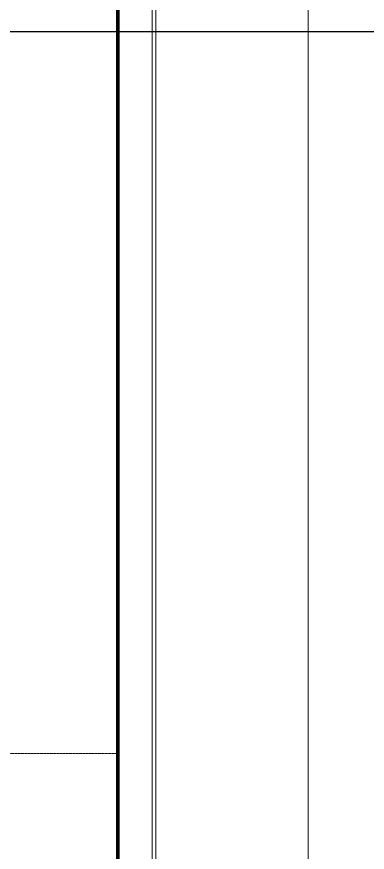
# Model space of a CAD drawing. Header units: millimetres. Extents: x 379264 to 1158416, y -283062 to 356890.
# Drawn here: x 936105 to 936474, y -28532 to -27654 of the extents above; entities that cross this region are included whole.
import ezdxf

# ---------------------------------------------------------------- set-up
doc = ezdxf.new("R2010")
doc.units = ezdxf.units.MM
for name, pattern in [('CENTER', [2, 1.25, -0.25, 0.25, -0.25]), ('keyplan TANG 1$0$MB_Luoi truc$1$HTT Center', [13, 10, -1, 1, -1]), ('keyplan TANG 1$0$Ranh dat$0$HTT Divide', [18, 10, -2, 1, -2, 1, -2])]:
    doc.linetypes.add(name, pattern=pattern)
for name, color, linetype in [('12PM. GRID', 8, 'CENTER'), ('BLOCK A - CHI TIET THANG 1$0$Dim 100', 1, 'Continuous'), ('BLOCK C - CHI TIET THANG 7 - 15T$0$DnW', 20, 'Continuous')]:
    doc.layers.add(name, color=color, linetype=linetype)
for name, color, linetype, lineweight in [('keyplan TANG 1$0$Hatch vat lieu', 250, 'Continuous', 5), ('keyplan TANG 1$0$MB_Luoi truc$1$Luoi Truc', 250, 'keyplan TANG 1$0$MB_Luoi truc$1$HTT Center', 9), ('keyplan TANG 1$0$Net Thay khac', 250, 'Continuous', 15), ('keyplan TANG 1$0$Net thay Tuong', 250, 'Continuous', 20), ('keyplan TANG 1$0$Ranh dat$0$Ranh dat', 250, 'keyplan TANG 1$0$Ranh dat$0$HTT Divide', 40)]:
    doc.layers.add(name, color=color, linetype=linetype, lineweight=lineweight)
doc.styles.add('[PMDC2013]STYLE', font='arial.ttf', dxfattribs={"width": 0.8})
doc.dimstyles.new('BLOCK A - CHI TIET THANG 1$0$Dim 50 (A1-A2)', dxfattribs={"dimscale": 50, "dimtxt": 2.5, "dimasz": 0.7, "dimexe": 1, "dimexo": 1, "dimgap": 1, "dimtad": 1, "dimdec": 0, "dimzin": 12, "dimdsep": 46, "dimtxsty": '[PMDC2013]STYLE', "dimblk": 'ARCHTICK', "dimcen": 0, "dimdle": 1, "dimclrd": 2, "dimclre": 2, "dimclrt": 4, "dimadec": 0, "dimazin": 0, "dimtfac": 1, "dimtdec": 0, "dimtix": 1, "dimtmove": 2, "dimatfit": 3, "dimldrblk": 'ARCHTICK', "dimfxl": 1, "dimtolj": 1, "dimtzin": 0, "dimarcsym": 0})

# ---------------------------------------------------------------- blocks, each defined once
blk = doc.blocks.new('keyplan TANG 1')
at = {"layer": 'keyplan TANG 1$0$Hatch vat lieu'}
blk.add_lwpolyline([(109349.8, -14000), (109349.6, 42637.1, 0.1989118), (107650.8, 46738.3), (103168.9, 51220.3, -0.1988939), (101352.9, 55603.9), (101352, 67603.4, -0.1989309), (103167.9, 71987.9), (107650.6, 76470.7, 0.1989131), (109349.4, 80571.9), (109349.1, 153900, 0.4142122), (106549.1, 156700), (88996.8, 156700, 0.4142136), (87196.8, 154900, 0.4142136)], format="xyb", dxfattribs=at)
at = {"layer": 'keyplan TANG 1$0$MB_Luoi truc$1$Luoi Truc'}
blk.add_line((107550, -2000), (-120717, -2000), dxfattribs=at)
at = {"layer": 'keyplan TANG 1$0$Net Thay khac'}
for points in [[(117549, 168266.8), (117549.8, -14005.5, 0.4142122)], [(109549.8, -14000), (109549.6, 42637.1, 0.1989118), (107792.2, 46879.8), (103310.3, 51361.7, -0.1988939), (101552.9, 55603.9), (101552, 67603.5, -0.1989309), (103309.3, 71846.5), (107792.1, 76329.3, 0.1989131), (109549.4, 80571.9), (109549.1, 153900, 0.4142122), (106549.1, 156900), (88996.8, 156900, 0.4142136), (86996.8, 154900)]]:
    blk.add_lwpolyline(points, format="xyb", dxfattribs=at)
at = {"layer": 'keyplan TANG 1$0$Net thay Tuong'}
blk.add_lwpolyline([(39327.3, 27420.9), (31332.9, 19426.6), (31333.2, -12000), (107549.8, -12000), (107550.7, 44292.8), (101550.8, 50315)], dxfattribs=at)
at = {"layer": 'keyplan TANG 1$0$Ranh dat$0$Ranh dat', "ltscale": 0.1, "const_width": 200}
blk.add_lwpolyline([(107552.7, 163996.8), (107549.8, -12000), (-120672.6, -12000), (-121036.9, 70001.2), (-12359.3, 69993.1), (-12354.3, 163998.2), (107552.7, 163996.8)], close=True, dxfattribs=at)
blk = doc.blocks.new('_ArchTick')
at = {"color": 0, "linetype": 'ByBlock', "const_width": 0.15}
blk.add_lwpolyline([(-0.5, -0.5), (0.5, 0.5)], dxfattribs=at)
blk = doc.blocks.new('A$C0F1F2E69')
at = {"layer": 'BLOCK C - CHI TIET THANG 7 - 15T$0$DnW', "xscale": 0.02, "yscale": 0.02, "zscale": 0.02}
blk.add_blockref('keyplan TANG 1', (1907.09, -92.85), dxfattribs=at)
at = {"layer": 'BLOCK A - CHI TIET THANG 1$0$Dim 100'}
blk.add_leader([(3489.09, 308.07), (3697.39, 625.32), (5298.91, 625.32)], dimstyle='BLOCK A - CHI TIET THANG 1$0$Dim 50 (A1-A2)', override={"dimasz": 1, "dimtad": 0}, dxfattribs=at)

msp = doc.modelspace()

# ---------------------------------------------------------------- block references
at = {"layer": '12PM. GRID'}
msp.add_blockref('A$C0F1F2E69', (932153.35, -28294.96), dxfattribs=at)

doc.saveas('drawing.dxf')
